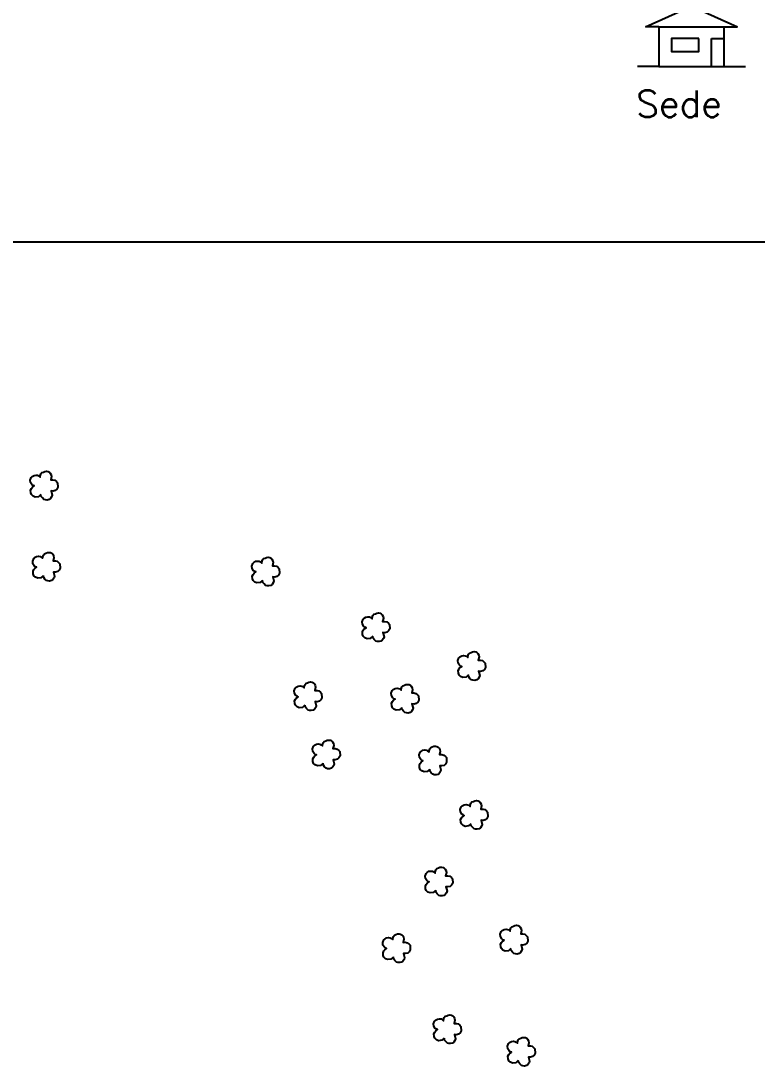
# Model space of a CAD drawing. Extents: x 725464 to 749663, y 7823017 to 7831417.
# Drawn here: x 730038 to 731472, y 7826395 to 7828430 of the extents above; entities that cross this region are included whole.
import ezdxf

# ---------------------------------------------------------------- set-up
doc = ezdxf.new("R2010")
doc.units = 0
doc.header["$MEASUREMENT"] = 0
doc.linetypes.add('CONTINUO', pattern=[0])
doc.linetypes.add('LIN0', pattern=[0])
for name, color, linetype in [('MALHA', 8, 'LIN0'), ('SEDE', 7, 'Continuous'), ('SIMBOLO ARVORE', 118, 'Continuous')]:
    doc.layers.add(name, color=color, linetype=linetype)
doc.layers.add('TEXTO_DIVERSOS', color=7, linetype='Continuous', lineweight=5)
doc.styles.add('SIMPLEX', font='simplex', dxfattribs={"height": 0.2})

# ---------------------------------------------------------------- blocks, each defined once
blk = doc.blocks.new('hgty')
at = {"color": 7, "linetype": 'Continuous'}
for p, q in [((730210.3029, 7819691.0891), (730210.4666, 7819691.162)), ((730210.4666, 7819691.162), (730210.6302, 7819691.0891)), ((730210.3504, 7819691.0891), (730210.3029, 7819691.0891)), ((730210.3504, 7819691.0891), (730210.3504, 7819690.9481)), ((730210.3504, 7819691.0891), (730210.5827, 7819691.0891)), ((730210.5827, 7819690.9481), (730210.5827, 7819691.0891)), ((730210.5827, 7819691.0891), (730210.6302, 7819691.0891)), ((730210.5378, 7819690.9481), (730210.5378, 7819691.0472)), ((730210.5378, 7819691.0472), (730210.5827, 7819691.0472)), ((730210.3504, 7819690.9481), (730210.2739, 7819690.9481)), ((730210.3504, 7819690.9481), (730210.5827, 7819690.9481)), ((730210.5827, 7819690.9481), (730210.6593, 7819690.9481))]:
    blk.add_line(p, q, dxfattribs=at)
blk.add_lwpolyline([(730210.4929, 7819691.0472), (730210.3954, 7819691.0472), (730210.3954, 7819691.0007), (730210.4929, 7819691.0007)], close=True, dxfattribs=at)

msp = doc.modelspace()

# ---------------------------------------------------------------- linework, layer by layer
at = {"layer": 'MALHA', "color": 8}
msp.add_line((725864.3, 7828000), (732231.3, 7828000), dxfattribs=at)
at = {"layer": 'SIMBOLO ARVORE', "linetype": 'CONTINUO'}
for points in [[(730076.8, 7827508, 0), (730072, 7827503.9, 0), (730065.9, 7827503.2, 0), (730061.5, 7827504.9, 0), (730058.4, 7827508, 0), (730057.1, 7827511.5, 0), (730056.7, 7827516.6, 0), (730058.4, 7827519.9, 0), (730060.2, 7827522.3, 0), (730063.7, 7827524.7, 0), (730061.5, 7827525.4, 0), (730059.3, 7827527.3, 0), (730056.6, 7827531.4, 0), (730056.2, 7827536.3, 0), (730058.1, 7827541.4, 0), (730060, 7827543.2, 0), (730063.6, 7827545.4, 0), (730067.4, 7827545.9, 0), (730070.5, 7827545.5, 0), (730072.9, 7827544.4, 0), (730075.5, 7827542, 0), (730076.3, 7827546.5, 0), (730076.9, 7827548.3, 0), (730078.9, 7827550.8, 0), (730081.8, 7827551.8, 0), (730084.7, 7827553.1, 0), (730087.9, 7827553.4, 0), (730090.9, 7827553, 0), (730093.4, 7827551.7, 0), (730095.2, 7827549.7, 0), (730096.8, 7827546.5, 0), (730097.4, 7827543, 0), (730096, 7827536.7, 0), (730100.4, 7827536.8, 0), (730104, 7827535.9, 0), (730107.4, 7827533.2, 0), (730109.3, 7827531.1, 0), (730109.8, 7827522.4, 0), (730107.7, 7827518.6, 0), (730104.9, 7827516, 0), (730100.5, 7827514.8, 0), (730096.6, 7827515.2, 0), (730098.7, 7827507.1, 0), (730097.7, 7827503.7, 0), (730095.4, 7827500.4, 0), (730092.8, 7827498.3, 0), (730089.2, 7827497.4, 0), (730085.6, 7827497.7, 0), (730082.9, 7827498.4, 0), (730079.7, 7827501.5, 0), (730077.6, 7827504.2, 0), (730077, 7827508.4, 0)], [(730081.6, 7827350, 0), (730076.7, 7827345.9, 0), (730070.6, 7827345.2, 0), (730066.2, 7827346.9, 0), (730063.1, 7827350, 0), (730061.8, 7827353.5, 0), (730061.5, 7827358.7, 0), (730063.1, 7827361.9, 0), (730064.9, 7827364.3, 0), (730068.4, 7827366.7, 0), (730066.2, 7827367.4, 0), (730064, 7827369.3, 0), (730061.4, 7827373.4, 0), (730060.9, 7827378.3, 0), (730062.8, 7827383.4, 0), (730064.7, 7827385.2, 0), (730068.4, 7827387.4, 0), (730072.1, 7827387.9, 0), (730075.2, 7827387.5, 0), (730077.6, 7827386.4, 0), (730080.2, 7827384, 0), (730081, 7827388.5, 0), (730081.7, 7827390.3, 0), (730083.6, 7827392.8, 0), (730086.5, 7827393.9, 0), (730089.4, 7827395.1, 0), (730092.6, 7827395.4, 0), (730095.6, 7827395, 0), (730098.1, 7827393.7, 0), (730099.9, 7827391.7, 0), (730101.5, 7827388.6, 0), (730102.1, 7827385, 0), (730100.7, 7827378.8, 0), (730105.1, 7827378.8, 0), (730108.7, 7827378, 0), (730112.1, 7827375.2, 0), (730114, 7827373.1, 0), (730114.5, 7827364.4, 0), (730112.4, 7827360.6, 0), (730109.6, 7827358, 0), (730105.2, 7827356.8, 0), (730101.3, 7827357.2, 0), (730103.4, 7827349.1, 0), (730102.4, 7827345.7, 0), (730100.1, 7827342.4, 0), (730097.5, 7827340.4, 0), (730093.9, 7827339.5, 0), (730090.3, 7827339.7, 0), (730087.6, 7827340.4, 0), (730084.5, 7827343.5, 0), (730082.4, 7827346.2, 0), (730081.7, 7827350.4, 0)], [(730508.6, 7827340.6, 0), (730503.8, 7827336.5, 0), (730497.6, 7827335.8, 0), (730493.3, 7827337.5, 0), (730490.2, 7827340.6, 0), (730488.9, 7827344.1, 0), (730488.5, 7827349.2, 0), (730490.2, 7827352.5, 0), (730492, 7827354.9, 0), (730495.5, 7827357.3, 0), (730493.3, 7827358, 0), (730491, 7827359.8, 0), (730488.4, 7827364, 0), (730487.9, 7827368.9, 0), (730489.8, 7827374, 0), (730491.8, 7827375.8, 0), (730495.4, 7827378, 0), (730499.2, 7827378.5, 0), (730502.2, 7827378.1, 0), (730504.6, 7827377, 0), (730507.3, 7827374.6, 0), (730508, 7827379.1, 0), (730508.7, 7827380.9, 0), (730510.7, 7827383.4, 0), (730513.6, 7827384.4, 0), (730516.4, 7827385.7, 0), (730519.7, 7827386, 0), (730522.7, 7827385.6, 0), (730525.1, 7827384.3, 0), (730527, 7827382.3, 0), (730528.6, 7827379.1, 0), (730529.2, 7827375.6, 0), (730527.7, 7827369.3, 0), (730532.1, 7827369.4, 0), (730535.8, 7827368.5, 0), (730539.2, 7827365.8, 0), (730541.1, 7827363.6, 0), (730541.6, 7827355, 0), (730539.5, 7827351.2, 0), (730536.7, 7827348.6, 0), (730532.3, 7827347.4, 0), (730528.4, 7827347.7, 0), (730530.4, 7827339.7, 0), (730529.5, 7827336.2, 0), (730527.2, 7827333, 0), (730524.6, 7827330.9, 0), (730521, 7827330, 0), (730517.3, 7827330.2, 0), (730514.6, 7827331, 0), (730511.5, 7827334.1, 0), (730509.4, 7827336.8, 0), (730508.8, 7827341, 0)], [(730723.3, 7827232.1, 0), (730718.5, 7827228, 0), (730712.3, 7827227.3, 0), (730708, 7827229, 0), (730704.9, 7827232.1, 0), (730703.6, 7827235.6, 0), (730703.2, 7827240.8, 0), (730704.9, 7827244, 0), (730706.7, 7827246.4, 0), (730710.2, 7827248.8, 0), (730708, 7827249.5, 0), (730705.7, 7827251.4, 0), (730703.1, 7827255.5, 0), (730702.7, 7827260.4, 0), (730704.5, 7827265.5, 0), (730706.5, 7827267.3, 0), (730710.1, 7827269.5, 0), (730713.9, 7827270, 0), (730717, 7827269.6, 0), (730719.3, 7827268.5, 0), (730722, 7827266.1, 0), (730722.8, 7827270.6, 0), (730723.4, 7827272.4, 0), (730725.4, 7827274.9, 0), (730728.3, 7827276, 0), (730731.2, 7827277.2, 0), (730734.4, 7827277.5, 0), (730737.4, 7827277.1, 0), (730739.9, 7827275.8, 0), (730741.7, 7827273.8, 0), (730743.3, 7827270.7, 0), (730743.9, 7827267.1, 0), (730742.5, 7827260.9, 0), (730746.8, 7827260.9, 0), (730750.5, 7827260.1, 0), (730753.9, 7827257.3, 0), (730755.8, 7827255.2, 0), (730756.3, 7827246.5, 0), (730754.2, 7827242.7, 0), (730751.4, 7827240.1, 0), (730747, 7827238.9, 0), (730743.1, 7827239.3, 0), (730745.2, 7827231.2, 0), (730744.2, 7827227.8, 0), (730741.9, 7827224.5, 0), (730739.3, 7827222.5, 0), (730735.7, 7827221.6, 0), (730732.1, 7827221.8, 0), (730729.3, 7827222.5, 0), (730726.2, 7827225.6, 0), (730724.1, 7827228.3, 0), (730723.5, 7827232.5, 0)], [(730909.7, 7827156.7, 0), (730904.9, 7827152.6, 0), (730898.7, 7827151.9, 0), (730894.4, 7827153.6, 0), (730891.3, 7827156.6, 0), (730890, 7827160.1, 0), (730889.6, 7827165.3, 0), (730891.3, 7827168.6, 0), (730893.1, 7827171, 0), (730896.6, 7827173.4, 0), (730894.4, 7827174.1, 0), (730892.1, 7827175.9, 0), (730889.5, 7827180, 0), (730889.1, 7827184.9, 0), (730890.9, 7827190, 0), (730892.9, 7827191.9, 0), (730896.5, 7827194.1, 0), (730900.3, 7827194.6, 0), (730903.3, 7827194.1, 0), (730905.7, 7827193, 0), (730908.4, 7827190.7, 0), (730909.2, 7827195.2, 0), (730909.8, 7827197, 0), (730911.8, 7827199.4, 0), (730914.7, 7827200.5, 0), (730917.6, 7827201.8, 0), (730920.8, 7827202.1, 0), (730923.8, 7827201.6, 0), (730926.3, 7827200.3, 0), (730928.1, 7827198.4, 0), (730929.7, 7827195.2, 0), (730930.3, 7827191.7, 0), (730928.9, 7827185.4, 0), (730933.2, 7827185.5, 0), (730936.9, 7827184.6, 0), (730940.3, 7827181.9, 0), (730942.2, 7827179.7, 0), (730942.7, 7827171.1, 0), (730940.6, 7827167.2, 0), (730937.8, 7827164.7, 0), (730933.4, 7827163.5, 0), (730929.5, 7827163.8, 0), (730931.6, 7827155.8, 0), (730930.6, 7827152.3, 0), (730928.3, 7827149, 0), (730925.7, 7827147, 0), (730922.1, 7827146.1, 0), (730918.5, 7827146.3, 0), (730915.7, 7827147.1, 0), (730912.6, 7827150.1, 0), (730910.5, 7827152.9, 0), (730909.9, 7827157.1, 0)], [(730591.2, 7827097.7, 0), (730586.4, 7827093.6, 0), (730580.2, 7827092.9, 0), (730575.8, 7827094.6, 0), (730572.7, 7827097.7, 0), (730571.5, 7827101.2, 0), (730571.1, 7827106.3, 0), (730572.8, 7827109.6, 0), (730574.5, 7827112, 0), (730578.1, 7827114.4, 0), (730575.8, 7827115.1, 0), (730573.6, 7827117, 0), (730571, 7827121.1, 0), (730570.5, 7827126, 0), (730572.4, 7827131.1, 0), (730574.4, 7827132.9, 0), (730578, 7827135.1, 0), (730581.8, 7827135.6, 0), (730584.8, 7827135.2, 0), (730587.2, 7827134.1, 0), (730589.8, 7827131.7, 0), (730590.6, 7827136.2, 0), (730591.3, 7827138, 0), (730593.3, 7827140.5, 0), (730596.2, 7827141.6, 0), (730599, 7827142.8, 0), (730602.2, 7827143.1, 0), (730605.3, 7827142.7, 0), (730607.7, 7827141.4, 0), (730609.6, 7827139.4, 0), (730611.2, 7827136.2, 0), (730611.8, 7827132.7, 0), (730610.3, 7827126.5, 0), (730614.7, 7827126.5, 0), (730618.4, 7827125.7, 0), (730621.8, 7827122.9, 0), (730623.7, 7827120.8, 0), (730624.2, 7827112.1, 0), (730622.1, 7827108.3, 0), (730619.3, 7827105.7, 0), (730614.8, 7827104.5, 0), (730611, 7827104.9, 0), (730613, 7827096.8, 0), (730612.1, 7827093.4, 0), (730609.7, 7827090.1, 0), (730607.2, 7827088, 0), (730603.5, 7827087.2, 0), (730599.9, 7827087.4, 0), (730597.2, 7827088.1, 0), (730594.1, 7827091.2, 0), (730592, 7827093.9, 0), (730591.3, 7827098.1, 0)], [(730780, 7827093, 0), (730775.1, 7827088.9, 0), (730769, 7827088.2, 0), (730764.6, 7827089.9, 0), (730761.5, 7827093, 0), (730760.2, 7827096.5, 0), (730759.9, 7827101.6, 0), (730761.5, 7827104.9, 0), (730763.3, 7827107.3, 0), (730766.8, 7827109.7, 0), (730764.6, 7827110.4, 0), (730762.4, 7827112.3, 0), (730759.8, 7827116.4, 0), (730759.3, 7827121.3, 0), (730761.2, 7827126.4, 0), (730763.2, 7827128.2, 0), (730766.8, 7827130.4, 0), (730770.5, 7827130.9, 0), (730773.6, 7827130.5, 0), (730776, 7827129.4, 0), (730778.6, 7827127, 0), (730779.4, 7827131.5, 0), (730780.1, 7827133.3, 0), (730782, 7827135.8, 0), (730784.9, 7827136.8, 0), (730787.8, 7827138.1, 0), (730791, 7827138.4, 0), (730794, 7827138, 0), (730796.5, 7827136.7, 0), (730798.3, 7827134.7, 0), (730799.9, 7827131.5, 0), (730800.5, 7827128, 0), (730799.1, 7827121.7, 0), (730803.5, 7827121.8, 0), (730807.1, 7827120.9, 0), (730810.5, 7827118.2, 0), (730812.4, 7827116.1, 0), (730812.9, 7827107.4, 0), (730810.8, 7827103.6, 0), (730808, 7827101, 0), (730803.6, 7827099.8, 0), (730799.7, 7827100.2, 0), (730801.8, 7827092.1, 0), (730800.8, 7827088.7, 0), (730798.5, 7827085.4, 0), (730795.9, 7827083.3, 0), (730792.3, 7827082.4, 0), (730788.7, 7827082.7, 0), (730786, 7827083.4, 0), (730782.9, 7827086.5, 0), (730780.8, 7827089.2, 0), (730780.1, 7827093.4, 0)], [(730626.6, 7826984.5, 0), (730621.8, 7826980.5, 0), (730615.6, 7826979.8, 0), (730611.2, 7826981.5, 0), (730608.1, 7826984.5, 0), (730606.8, 7826988, 0), (730606.5, 7826993.2, 0), (730608.2, 7826996.4, 0), (730609.9, 7826998.8, 0), (730613.5, 7827001.2, 0), (730611.2, 7827002, 0), (730609, 7827003.8, 0), (730606.4, 7827007.9, 0), (730605.9, 7827012.8, 0), (730607.8, 7827017.9, 0), (730609.8, 7827019.7, 0), (730613.4, 7827021.9, 0), (730617.2, 7827022.4, 0), (730620.2, 7827022, 0), (730622.6, 7827020.9, 0), (730625.2, 7827018.6, 0), (730626, 7827023, 0), (730626.7, 7827024.8, 0), (730628.6, 7827027.3, 0), (730631.6, 7827028.4, 0), (730634.4, 7827029.6, 0), (730637.6, 7827029.9, 0), (730640.7, 7827029.5, 0), (730643.1, 7827028.2, 0), (730644.9, 7827026.2, 0), (730646.5, 7827023.1, 0), (730647.2, 7827019.5, 0), (730645.7, 7827013.3, 0), (730650.1, 7827013.3, 0), (730653.7, 7827012.5, 0), (730657.2, 7827009.8, 0), (730659.1, 7827007.6, 0), (730659.6, 7826999, 0), (730657.5, 7826995.1, 0), (730654.7, 7826992.5, 0), (730650.2, 7826991.3, 0), (730646.3, 7826991.7, 0), (730648.4, 7826983.6, 0), (730647.5, 7826980.2, 0), (730645.1, 7826976.9, 0), (730642.6, 7826974.9, 0), (730638.9, 7826974, 0), (730635.3, 7826974.2, 0), (730632.6, 7826975, 0), (730629.5, 7826978, 0), (730627.4, 7826980.8, 0), (730626.7, 7826984.9, 0)], [(730834.2, 7826972.7, 0), (730829.4, 7826968.7, 0), (730823.2, 7826968, 0), (730818.9, 7826969.7, 0), (730815.8, 7826972.7, 0), (730814.5, 7826976.2, 0), (730814.1, 7826981.4, 0), (730815.8, 7826984.6, 0), (730817.6, 7826987, 0), (730821.1, 7826989.4, 0), (730818.9, 7826990.2, 0), (730816.6, 7826992, 0), (730814, 7826996.1, 0), (730813.6, 7827001, 0), (730815.4, 7827006.1, 0), (730817.4, 7827007.9, 0), (730821, 7827010.1, 0), (730824.8, 7827010.7, 0), (730827.8, 7827010.2, 0), (730830.2, 7827009.1, 0), (730832.9, 7827006.8, 0), (730833.7, 7827011.2, 0), (730834.3, 7827013, 0), (730836.3, 7827015.5, 0), (730839.2, 7827016.6, 0), (730842.1, 7827017.9, 0), (730845.3, 7827018.1, 0), (730848.3, 7827017.7, 0), (730850.8, 7827016.4, 0), (730852.6, 7827014.4, 0), (730854.2, 7827011.3, 0), (730854.8, 7827007.8, 0), (730853.4, 7827001.5, 0), (730857.7, 7827001.6, 0), (730861.4, 7827000.7, 0), (730864.8, 7826998, 0), (730866.7, 7826995.8, 0), (730867.2, 7826987.2, 0), (730865.1, 7826983.3, 0), (730862.3, 7826980.7, 0), (730857.9, 7826979.6, 0), (730854, 7826979.9, 0), (730856.1, 7826971.8, 0), (730855.1, 7826968.4, 0), (730852.8, 7826965.1, 0), (730850.2, 7826963.1, 0), (730846.6, 7826962.2, 0), (730843, 7826962.4, 0), (730840.2, 7826963.2, 0), (730837.1, 7826966.2, 0), (730835, 7826969, 0), (730834.4, 7826973.1, 0)], [(730914.4, 7826866.6, 0), (730909.6, 7826862.6, 0), (730903.5, 7826861.9, 0), (730899.1, 7826863.6, 0), (730896, 7826866.6, 0), (730894.7, 7826870.1, 0), (730894.4, 7826875.3, 0), (730896, 7826878.5, 0), (730897.8, 7826880.9, 0), (730901.3, 7826883.3, 0), (730899.1, 7826884.1, 0), (730896.9, 7826885.9, 0), (730894.2, 7826890, 0), (730893.8, 7826894.9, 0), (730895.7, 7826900, 0), (730897.6, 7826901.8, 0), (730901.2, 7826904, 0), (730905, 7826904.5, 0), (730908.1, 7826904.1, 0), (730910.5, 7826903, 0), (730913.1, 7826900.7, 0), (730913.9, 7826905.1, 0), (730914.5, 7826906.9, 0), (730916.5, 7826909.4, 0), (730919.4, 7826910.5, 0), (730922.3, 7826911.7, 0), (730925.5, 7826912, 0), (730928.5, 7826911.6, 0), (730931, 7826910.3, 0), (730932.8, 7826908.3, 0), (730934.4, 7826905.2, 0), (730935, 7826901.6, 0), (730933.6, 7826895.4, 0), (730938, 7826895.4, 0), (730941.6, 7826894.6, 0), (730945, 7826891.9, 0), (730946.9, 7826889.7, 0), (730947.4, 7826881.1, 0), (730945.3, 7826877.2, 0), (730942.5, 7826874.6, 0), (730938.1, 7826873.4, 0), (730934.2, 7826873.8, 0), (730936.3, 7826865.7, 0), (730935.3, 7826862.3, 0), (730933, 7826859, 0), (730930.4, 7826857, 0), (730926.8, 7826856.1, 0), (730923.2, 7826856.3, 0), (730920.5, 7826857.1, 0), (730917.4, 7826860.1, 0), (730915.2, 7826862.9, 0), (730914.6, 7826867, 0)], [(730846, 7826736.9, 0), (730841.2, 7826732.9, 0), (730835, 7826732.2, 0), (730830.7, 7826733.9, 0), (730827.6, 7826736.9, 0), (730826.3, 7826740.4, 0), (730825.9, 7826745.6, 0), (730827.6, 7826748.8, 0), (730829.4, 7826751.3, 0), (730832.9, 7826753.7, 0), (730830.7, 7826754.4, 0), (730828.4, 7826756.2, 0), (730825.8, 7826760.3, 0), (730825.4, 7826765.2, 0), (730827.2, 7826770.3, 0), (730829.2, 7826772.1, 0), (730832.8, 7826774.3, 0), (730836.6, 7826774.9, 0), (730839.6, 7826774.4, 0), (730842, 7826773.3, 0), (730844.7, 7826771, 0), (730845.5, 7826775.5, 0), (730846.1, 7826777.2, 0), (730848.1, 7826779.7, 0), (730851, 7826780.8, 0), (730853.8, 7826782.1, 0), (730857.1, 7826782.4, 0), (730860.1, 7826781.9, 0), (730862.5, 7826780.6, 0), (730864.4, 7826778.6, 0), (730866, 7826775.5, 0), (730866.6, 7826772, 0), (730865.1, 7826765.7, 0), (730869.5, 7826765.8, 0), (730873.2, 7826764.9, 0), (730876.6, 7826762.2, 0), (730878.5, 7826760, 0), (730879, 7826751.4, 0), (730876.9, 7826747.5, 0), (730874.1, 7826744.9, 0), (730869.7, 7826743.8, 0), (730865.8, 7826744.1, 0), (730867.9, 7826736, 0), (730866.9, 7826732.6, 0), (730864.6, 7826729.3, 0), (730862, 7826727.3, 0), (730858.4, 7826726.4, 0), (730854.7, 7826726.6, 0), (730852, 7826727.4, 0), (730848.9, 7826730.4, 0), (730846.8, 7826733.2, 0), (730846.2, 7826737.3, 0)], [(730992.3, 7826623.8, 0), (730987.5, 7826619.7, 0), (730981.3, 7826619, 0), (730976.9, 7826620.7, 0), (730973.8, 7826623.7, 0), (730972.6, 7826627.2, 0), (730972.2, 7826632.4, 0), (730973.9, 7826635.7, 0), (730975.7, 7826638.1, 0), (730979.2, 7826640.5, 0), (730976.9, 7826641.2, 0), (730974.7, 7826643, 0), (730972.1, 7826647.1, 0), (730971.6, 7826652, 0), (730973.5, 7826657.1, 0), (730975.5, 7826659, 0), (730979.1, 7826661.2, 0), (730982.9, 7826661.7, 0), (730985.9, 7826661.2, 0), (730988.3, 7826660.1, 0), (730990.9, 7826657.8, 0), (730991.7, 7826662.3, 0), (730992.4, 7826664.1, 0), (730994.4, 7826666.5, 0), (730997.3, 7826667.6, 0), (731000.1, 7826668.9, 0), (731003.3, 7826669.2, 0), (731006.4, 7826668.7, 0), (731008.8, 7826667.4, 0), (731010.7, 7826665.5, 0), (731012.3, 7826662.3, 0), (731012.9, 7826658.8, 0), (731011.4, 7826652.5, 0), (731015.8, 7826652.6, 0), (731019.5, 7826651.7, 0), (731022.9, 7826649, 0), (731024.8, 7826646.8, 0), (731025.3, 7826638.2, 0), (731023.2, 7826634.3, 0), (731020.4, 7826631.8, 0), (731015.9, 7826630.6, 0), (731012.1, 7826630.9, 0), (731014.1, 7826622.9, 0), (731013.2, 7826619.4, 0), (731010.9, 7826616.1, 0), (731008.3, 7826614.1, 0), (731004.6, 7826613.2, 0), (731001, 7826613.4, 0), (730998.3, 7826614.2, 0), (730995.2, 7826617.2, 0), (730993.1, 7826620, 0), (730992.5, 7826624.2, 0)], [(730763.4, 7826607.2, 0), (730758.6, 7826603.2, 0), (730752.5, 7826602.5, 0), (730748.1, 7826604.2, 0), (730745, 7826607.2, 0), (730743.7, 7826610.7, 0), (730743.3, 7826615.9, 0), (730745, 7826619.2, 0), (730746.8, 7826621.6, 0), (730750.3, 7826624, 0), (730748.1, 7826624.7, 0), (730745.9, 7826626.5, 0), (730743.2, 7826630.6, 0), (730742.8, 7826635.5, 0), (730744.7, 7826640.6, 0), (730746.6, 7826642.5, 0), (730750.2, 7826644.7, 0), (730754, 7826645.2, 0), (730757.1, 7826644.7, 0), (730759.5, 7826643.6, 0), (730762.1, 7826641.3, 0), (730762.9, 7826645.8, 0), (730763.5, 7826647.6, 0), (730765.5, 7826650, 0), (730768.4, 7826651.1, 0), (730771.3, 7826652.4, 0), (730774.5, 7826652.7, 0), (730777.5, 7826652.2, 0), (730780, 7826650.9, 0), (730781.8, 7826649, 0), (730783.4, 7826645.8, 0), (730784, 7826642.3, 0), (730782.6, 7826636, 0), (730787, 7826636.1, 0), (730790.6, 7826635.2, 0), (730794, 7826632.5, 0), (730795.9, 7826630.3, 0), (730796.4, 7826621.7, 0), (730794.3, 7826617.8, 0), (730791.5, 7826615.2, 0), (730787.1, 7826614.1, 0), (730783.2, 7826614.4, 0), (730785.3, 7826606.3, 0), (730784.3, 7826602.9, 0), (730782, 7826599.6, 0), (730779.4, 7826597.6, 0), (730775.8, 7826596.7, 0), (730772.2, 7826596.9, 0), (730769.5, 7826597.7, 0), (730766.3, 7826600.7, 0), (730764.2, 7826603.5, 0), (730763.6, 7826607.7, 0)], [(730862.5, 7826449.3, 0), (730857.7, 7826445.2, 0), (730851.6, 7826444.5, 0), (730847.2, 7826446.2, 0), (730844.1, 7826449.2, 0), (730842.8, 7826452.7, 0), (730842.4, 7826457.9, 0), (730844.1, 7826461.2, 0), (730845.9, 7826463.6, 0), (730849.4, 7826466, 0), (730847.2, 7826466.7, 0), (730845, 7826468.5, 0), (730842.3, 7826472.6, 0), (730841.9, 7826477.5, 0), (730843.8, 7826482.6, 0), (730845.7, 7826484.5, 0), (730849.3, 7826486.7, 0), (730853.1, 7826487.2, 0), (730856.2, 7826486.8, 0), (730858.6, 7826485.6, 0), (730861.2, 7826483.3, 0), (730862, 7826487.8, 0), (730862.6, 7826489.6, 0), (730864.6, 7826492.1, 0), (730867.5, 7826493.1, 0), (730870.4, 7826494.4, 0), (730873.6, 7826494.7, 0), (730876.6, 7826494.2, 0), (730879.1, 7826492.9, 0), (730880.9, 7826491, 0), (730882.5, 7826487.8, 0), (730883.1, 7826484.3, 0), (730881.7, 7826478, 0), (730886.1, 7826478.1, 0), (730889.7, 7826477.2, 0), (730893.1, 7826474.5, 0), (730895, 7826472.3, 0), (730895.5, 7826463.7, 0), (730893.4, 7826459.8, 0), (730890.6, 7826457.3, 0), (730886.2, 7826456.1, 0), (730882.3, 7826456.4, 0), (730884.4, 7826448.4, 0), (730883.4, 7826444.9, 0), (730881.1, 7826441.7, 0), (730878.5, 7826439.6, 0), (730874.9, 7826438.7, 0), (730871.3, 7826438.9, 0), (730868.6, 7826439.7, 0), (730865.4, 7826442.8, 0), (730863.3, 7826445.5, 0), (730862.7, 7826449.7, 0)], [(731006.7, 7826405.6, 0), (731001.8, 7826401.5, 0), (730995.7, 7826400.8, 0), (730991.3, 7826402.5, 0), (730988.2, 7826405.5, 0), (730986.9, 7826409, 0), (730986.6, 7826414.2, 0), (730988.3, 7826417.5, 0), (730990, 7826419.9, 0), (730993.6, 7826422.3, 0), (730991.3, 7826423, 0), (730989.1, 7826424.8, 0), (730986.5, 7826428.9, 0), (730986, 7826433.8, 0), (730987.9, 7826438.9, 0), (730989.9, 7826440.8, 0), (730993.5, 7826443, 0), (730997.3, 7826443.5, 0), (731000.3, 7826443.1, 0), (731002.7, 7826441.9, 0), (731005.3, 7826439.6, 0), (731006.1, 7826444.1, 0), (731006.8, 7826445.9, 0), (731008.7, 7826448.3, 0), (731011.7, 7826449.4, 0), (731014.5, 7826450.7, 0), (731017.7, 7826451, 0), (731020.7, 7826450.5, 0), (731023.2, 7826449.2, 0), (731025, 7826447.3, 0), (731026.6, 7826444.1, 0), (731027.3, 7826440.6, 0), (731025.8, 7826434.3, 0), (731030.2, 7826434.4, 0), (731033.8, 7826433.5, 0), (731037.3, 7826430.8, 0), (731039.2, 7826428.6, 0), (731039.7, 7826420, 0), (731037.6, 7826416.1, 0), (731034.7, 7826413.6, 0), (731030.3, 7826412.4, 0), (731026.4, 7826412.7, 0), (731028.5, 7826404.7, 0), (731027.6, 7826401.2, 0), (731025.2, 7826397.9, 0), (731022.7, 7826395.9, 0), (731019, 7826395, 0), (731015.4, 7826395.2, 0), (731012.7, 7826396, 0), (731009.6, 7826399.1, 0), (731007.5, 7826401.8, 0), (731006.8, 7826406, 0)]]:
    msp.add_polyline3d(points, dxfattribs=at)

# ---------------------------------------------------------------- block references
at = {"layer": 'SEDE', "color": 7, "linetype": 'Continuous', "lineweight": 0, "xscale": 547.163676560462, "yscale": 547.163676560462, "zscale": 547.163676560462}
msp.add_blockref('hgty', (-398813299.5, -4270822506.9), dxfattribs=at)

# ---------------------------------------------------------------- texts
at = {"layer": 'TEXTO_DIVERSOS', "style": 'SIMPLEX'}
msp.add_text('Sede', height=52, dxfattribs=at).set_placement((731236, 7828243))

doc.saveas('drawing.dxf')
